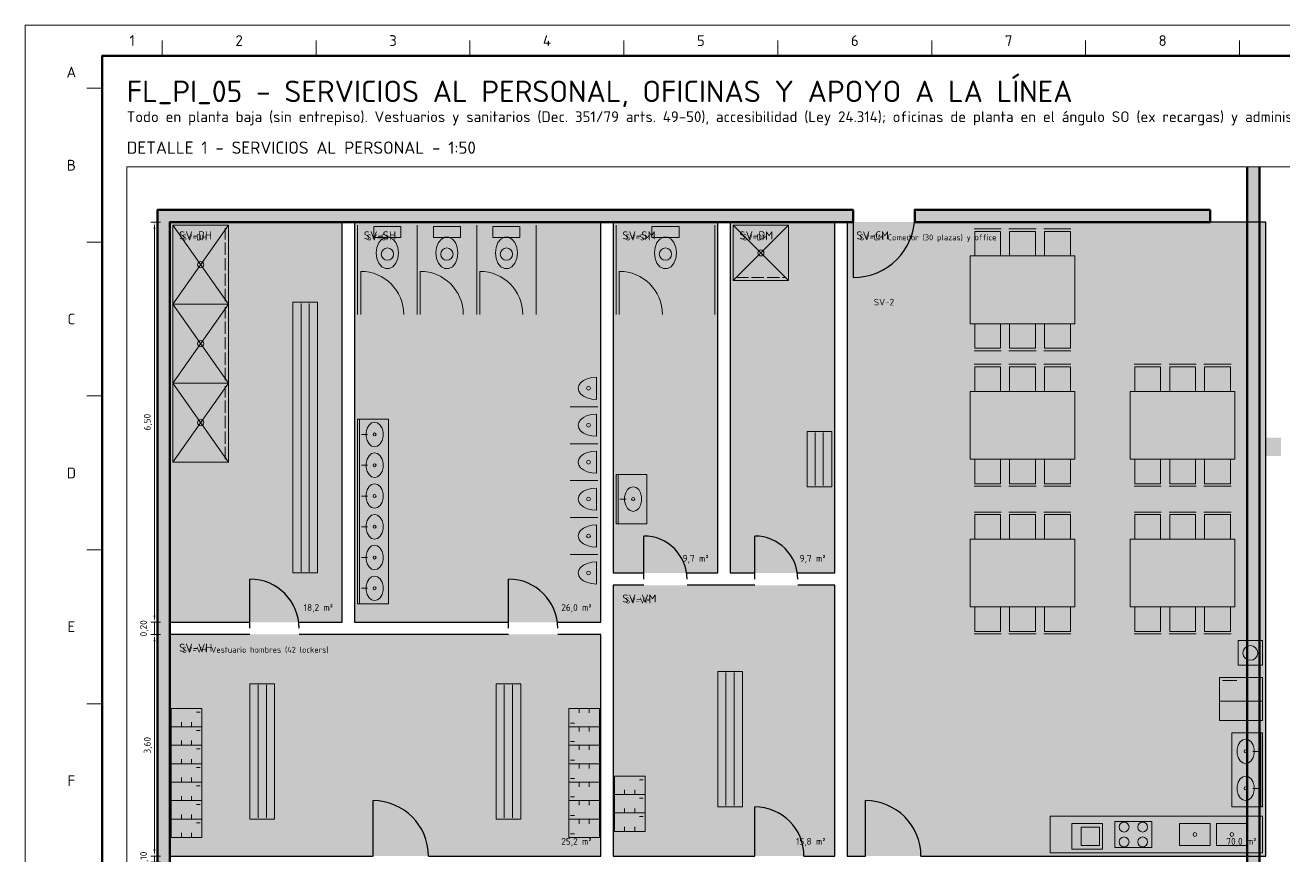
# Model space of a CAD drawing. Header units: millimetres. Extents: x 0 to 1189, y 0 to 841.
# Drawn here: x 0 to 409.2, y 570.8 to 841 of the extents above; entities that cross this region are included whole.
import ezdxf
from ezdxf.enums import TextEntityAlignment as Align

# ---------------------------------------------------------------- set-up
doc = ezdxf.new("R2010")
doc.units = ezdxf.units.MM
doc.linetypes.add('IRAM-E-TRAZOS', pattern=[5, 4, -1])
for name, color, linetype, lineweight in [('06-TEXTO', 7, 'CONTINUOUS', 25), ('07-RECUADRO', 7, 'CONTINUOUS', 70), ('08-FINA', 5, 'CONTINUOUS', 18), ('A-ABERTURA', 7, 'CONTINUOUS', 25), ('A-COLUMNA', 7, 'CONTINUOUS', 50), ('A-COTA', 7, 'CONTINUOUS', 18), ('A-EQUIPO-FINO', 8, 'CONTINUOUS', 13), ('A-EQUIPO-OCULTO', 8, 'IRAM-E-TRAZOS', 13), ('A-EQUIPO-RELLENO', 9, 'CONTINUOUS', 13), ('A-LOCAL', 7, 'CONTINUOUS', 25), ('A-MURO', 7, 'CONTINUOUS', 50), ('A-RELLENO', 9, 'CONTINUOUS', 13), ('A-SECTOR-TXT', 1, 'CONTINUOUS', 25), ('A-TEXTO', 7, 'CONTINUOUS', 18)]:
    doc.layers.add(name, color=color, linetype=linetype, lineweight=lineweight)
doc.layers.add('A-MOBILIARIO', color=8, linetype='CONTINUOUS', lineweight=18, true_color=0x50505a)
doc.styles.add('ISO3098', font='isocpeur.ttf')
doc.dimstyles.new('FLAMA-IRAM', dxfattribs={"dimtxt": 3.5, "dimasz": 3.5, "dimexe": 2, "dimexo": 1.5, "dimgap": 1, "dimtad": 1, "dimdec": 1, "dimtxsty": 'ISO3098', "dimblk": 'IRAM_FLECHA', "dimblk1": 'IRAM_FLECHA', "dimblk2": 'IRAM_FLECHA', "dimcen": 2.5, "dimclrd": 3, "dimclre": 3, "dimclrt": 3, "dimazin": 3, "dimtfac": 1, "dimtmove": 0, "dimatfit": 3, "dimlwd": 18, "dimlwe": 18})

# ---------------------------------------------------------------- blocks, each defined once
blk = doc.blocks.new('IRAM_FLECHA')
blk.add_solid([(0, 0), (-1, 0.125), (-1, -0.125)])

msp = doc.modelspace()

# ---------------------------------------------------------------- hatches: boundary and pattern name
at = {"layer": 'A-COLUMNA', "true_color": 0x000000}
h = msp.add_hatch(color=7, dxfattribs=at)
h.dxf.hatch_style = 1
h.paths.add_polyline_path([(402, 701), (408, 701), (408, 707), (402, 707)])
at = {"layer": 'A-EQUIPO-RELLENO', "true_color": 0xc8e1fa}
h = msp.add_hatch(color=7, dxfattribs=at)
h.dxf.hatch_style = 1
h.paths.add_polyline_path([(66, 750.333), (66, 776), (48, 776), (48, 750.333)])
at = {"layer": 'A-EQUIPO-RELLENO', "true_color": 0xf8f8fc}
h = msp.add_hatch(color=7, dxfattribs=at)
h.dxf.hatch_style = 1
h.paths.add_polyline_path([(113.267, 772), (122.067, 772), (122.067, 775.6), (113.267, 775.6)])
h = msp.add_hatch(color=7, dxfattribs=at)
h.dxf.hatch_style = 1
h.paths.add_polyline_path([(132.6, 772), (141.4, 772), (141.4, 775.6), (132.6, 775.6)])
h = msp.add_hatch(color=7, dxfattribs=at)
h.dxf.hatch_style = 1
h.paths.add_polyline_path([(151.933, 772), (160.733, 772), (160.733, 775.6), (151.933, 775.6)])
h = msp.add_hatch(color=7, dxfattribs=at)
h.dxf.hatch_style = 1
h.paths.add_polyline_path([(203.6, 772), (212.4, 772), (212.4, 775.6), (203.6, 775.6)])
at = {"layer": 'A-EQUIPO-RELLENO', "true_color": 0xc8e1fa}
h = msp.add_hatch(color=7, dxfattribs=at)
h.dxf.hatch_style = 1
h.paths.add_polyline_path([(230, 758), (248, 758), (248, 776), (230, 776)])
at = {"layer": 'A-EQUIPO-RELLENO', "true_color": 0xd6e2f0}
h = msp.add_hatch(color=7, dxfattribs=at)
h.dxf.hatch_style = 1
h.paths.add_polyline_path([(308.467, 774), (316.867, 774), (316.867, 766), (308.467, 766)])
h = msp.add_hatch(color=7, dxfattribs=at)
h.dxf.hatch_style = 1
h.paths.add_polyline_path([(319.8, 774), (328.2, 774), (328.2, 766), (319.8, 766)])
h = msp.add_hatch(color=7, dxfattribs=at)
h.dxf.hatch_style = 1
h.paths.add_polyline_path([(331.133, 774), (339.533, 774), (339.533, 766), (331.133, 766)])
at = {"layer": 'A-EQUIPO-RELLENO', "true_color": 0xf8f8fc}
h = msp.add_hatch(color=7, dxfattribs=at)
h.dxf.hatch_style = 1
h.paths.add_polyline_path([(121.267, 767), (121.05, 768.779), (120.424, 770.342), (119.467, 771.503), (118.292, 772.121), (117.042, 772.121), (115.867, 771.503), (114.909, 770.342), (114.284, 768.779), (114.067, 767), (114.284, 765.221), (114.909, 763.658), (115.867, 762.497), (117.042, 761.879), (118.292, 761.879), (119.467, 762.497), (120.424, 763.658), (121.05, 765.221), (121.267, 767)])
h = msp.add_hatch(color=7, dxfattribs=at)
h.dxf.hatch_style = 1
h.paths.add_polyline_path([(140.6, 767), (140.383, 768.779), (139.758, 770.342), (138.8, 771.503), (137.625, 772.121), (136.375, 772.121), (135.2, 771.503), (134.242, 770.342), (133.617, 768.779), (133.4, 767), (133.617, 765.221), (134.242, 763.658), (135.2, 762.497), (136.375, 761.879), (137.625, 761.879), (138.8, 762.497), (139.758, 763.658), (140.383, 765.221), (140.6, 767)])
h = msp.add_hatch(color=7, dxfattribs=at)
h.dxf.hatch_style = 1
h.paths.add_polyline_path([(159.933, 767), (159.716, 768.779), (159.091, 770.342), (158.133, 771.503), (156.958, 772.121), (155.708, 772.121), (154.533, 771.503), (153.576, 770.342), (152.95, 768.779), (152.733, 767), (152.95, 765.221), (153.576, 763.658), (154.533, 762.497), (155.708, 761.879), (156.958, 761.879), (158.133, 762.497), (159.091, 763.658), (159.716, 765.221), (159.933, 767)])
h = msp.add_hatch(color=7, dxfattribs=at)
h.dxf.hatch_style = 1
h.paths.add_polyline_path([(211.6, 767), (211.383, 768.779), (210.758, 770.342), (209.8, 771.503), (208.625, 772.121), (207.375, 772.121), (206.2, 771.503), (205.242, 770.342), (204.617, 768.779), (204.4, 767), (204.617, 765.221), (205.242, 763.658), (206.2, 762.497), (207.375, 761.879), (208.625, 761.879), (209.8, 762.497), (210.758, 763.658), (211.383, 765.221), (211.6, 767)])
at = {"layer": 'A-EQUIPO-RELLENO', "true_color": 0xeedec0}
h = msp.add_hatch(color=7, dxfattribs=at)
h.dxf.hatch_style = 1
h.paths.add_polyline_path([(307, 744), (341, 744), (341, 766), (307, 766)])
at = {"layer": 'A-EQUIPO-RELLENO', "true_color": 0xc8e1fa}
h = msp.add_hatch(color=7, dxfattribs=at)
h.dxf.hatch_style = 1
h.paths.add_polyline_path([(66, 724.667), (66, 750.333), (48, 750.333), (48, 724.667)])
at = {"layer": 'A-EQUIPO-RELLENO', "true_color": 0xeedec0}
h = msp.add_hatch(color=7, dxfattribs=at)
h.dxf.hatch_style = 1
h.paths.add_polyline_path([(87, 751), (87, 663), (95, 663), (95, 751)])
at = {"layer": 'A-EQUIPO-RELLENO', "true_color": 0xd6e2f0}
h = msp.add_hatch(color=7, dxfattribs=at)
h.dxf.hatch_style = 1
h.paths.add_polyline_path([(316.867, 736), (308.467, 736), (308.467, 744), (316.867, 744)])
h = msp.add_hatch(color=7, dxfattribs=at)
h.dxf.hatch_style = 1
h.paths.add_polyline_path([(328.2, 736), (319.8, 736), (319.8, 744), (328.2, 744)])
h = msp.add_hatch(color=7, dxfattribs=at)
h.dxf.hatch_style = 1
h.paths.add_polyline_path([(339.533, 736), (331.133, 736), (331.133, 744), (339.533, 744)])
h = msp.add_hatch(color=7, dxfattribs=at)
h.dxf.hatch_style = 1
h.paths.add_polyline_path([(308.467, 730), (316.867, 730), (316.867, 722), (308.467, 722)])
h = msp.add_hatch(color=7, dxfattribs=at)
h.dxf.hatch_style = 1
h.paths.add_polyline_path([(319.8, 730), (328.2, 730), (328.2, 722), (319.8, 722)])
h = msp.add_hatch(color=7, dxfattribs=at)
h.dxf.hatch_style = 1
h.paths.add_polyline_path([(331.133, 730), (339.533, 730), (339.533, 722), (331.133, 722)])
h = msp.add_hatch(color=7, dxfattribs=at)
h.dxf.hatch_style = 1
h.paths.add_polyline_path([(360.467, 730), (368.867, 730), (368.867, 722), (360.467, 722)])
h = msp.add_hatch(color=7, dxfattribs=at)
h.dxf.hatch_style = 1
h.paths.add_polyline_path([(371.8, 730), (380.2, 730), (380.2, 722), (371.8, 722)])
h = msp.add_hatch(color=7, dxfattribs=at)
h.dxf.hatch_style = 1
h.paths.add_polyline_path([(383.133, 730), (391.533, 730), (391.533, 722), (383.133, 722)])
at = {"layer": 'A-EQUIPO-RELLENO', "true_color": 0xc8e1fa}
h = msp.add_hatch(color=7, dxfattribs=at)
h.dxf.hatch_style = 1
h.paths.add_polyline_path([(66, 699), (66, 724.667), (48, 724.667), (48, 699)])
at = {"layer": 'A-EQUIPO-RELLENO', "true_color": 0xf8f8fc}
h = msp.add_hatch(color=7, dxfattribs=at)
h.dxf.hatch_style = 1
h.paths.add_polyline_path([(185.6, 719.4), (184.047, 719.523), (182.6, 719.882), (181.357, 720.454), (180.404, 721.2), (179.804, 722.068), (179.6, 723), (179.804, 723.932), (180.404, 724.8), (181.357, 725.546), (182.6, 726.118), (184.047, 726.477), (185.6, 726.6)])
at = {"layer": 'A-EQUIPO-RELLENO', "true_color": 0xeedec0}
h = msp.add_hatch(color=7, dxfattribs=at)
h.dxf.hatch_style = 1
h.paths.add_polyline_path([(307, 700), (341, 700), (341, 722), (307, 722)])
h = msp.add_hatch(color=7, dxfattribs=at)
h.dxf.hatch_style = 1
h.paths.add_polyline_path([(359, 700), (393, 700), (393, 722), (359, 722)])
at = {"layer": 'A-EQUIPO-RELLENO', "true_color": 0xf8f8fc}
h = msp.add_hatch(color=7, dxfattribs=at)
h.dxf.hatch_style = 1
h.paths.add_polyline_path([(118, 653), (118, 713), (108, 713), (108, 653)])
h = msp.add_hatch(color=7, dxfattribs=at)
h.dxf.hatch_style = 1
h.paths.add_polyline_path([(185.6, 707.4), (184.047, 707.523), (182.6, 707.882), (181.357, 708.454), (180.404, 709.2), (179.804, 710.068), (179.6, 711), (179.804, 711.932), (180.404, 712.8), (181.357, 713.546), (182.6, 714.118), (184.047, 714.477), (185.6, 714.6)])
at = {"layer": 'A-EQUIPO-RELLENO', "true_color": 0xeedec0}
h = msp.add_hatch(color=7, dxfattribs=at)
h.dxf.hatch_style = 1
h.paths.add_polyline_path([(254, 709), (254, 691), (262, 691), (262, 709)])
at = {"layer": 'A-EQUIPO-RELLENO', "true_color": 0xf8f8fc}
h = msp.add_hatch(color=7, dxfattribs=at)
h.dxf.hatch_style = 1
h.paths.add_polyline_path([(185.6, 695.4), (184.047, 695.523), (182.6, 695.882), (181.357, 696.454), (180.404, 697.2), (179.804, 698.068), (179.6, 699), (179.804, 699.932), (180.404, 700.8), (181.357, 701.546), (182.6, 702.118), (184.047, 702.477), (185.6, 702.6)])
at = {"layer": 'A-EQUIPO-RELLENO', "true_color": 0xd6e2f0}
h = msp.add_hatch(color=7, dxfattribs=at)
h.dxf.hatch_style = 1
h.paths.add_polyline_path([(316.867, 692), (308.467, 692), (308.467, 700), (316.867, 700)])
h = msp.add_hatch(color=7, dxfattribs=at)
h.dxf.hatch_style = 1
h.paths.add_polyline_path([(328.2, 692), (319.8, 692), (319.8, 700), (328.2, 700)])
h = msp.add_hatch(color=7, dxfattribs=at)
h.dxf.hatch_style = 1
h.paths.add_polyline_path([(339.533, 692), (331.133, 692), (331.133, 700), (339.533, 700)])
h = msp.add_hatch(color=7, dxfattribs=at)
h.dxf.hatch_style = 1
h.paths.add_polyline_path([(368.867, 692), (360.467, 692), (360.467, 700), (368.867, 700)])
h = msp.add_hatch(color=7, dxfattribs=at)
h.dxf.hatch_style = 1
h.paths.add_polyline_path([(380.2, 692), (371.8, 692), (371.8, 700), (380.2, 700)])
h = msp.add_hatch(color=7, dxfattribs=at)
h.dxf.hatch_style = 1
h.paths.add_polyline_path([(391.533, 692), (383.133, 692), (383.133, 700), (391.533, 700)])
at = {"layer": 'A-EQUIPO-RELLENO', "true_color": 0xf8f8fc}
h = msp.add_hatch(color=7, dxfattribs=at)
h.dxf.hatch_style = 1
h.paths.add_polyline_path([(202, 679), (202, 695), (192, 695), (192, 679)])
h = msp.add_hatch(color=7, dxfattribs=at)
h.dxf.hatch_style = 1
h.paths.add_polyline_path([(185.6, 683.4), (184.047, 683.523), (182.6, 683.882), (181.357, 684.454), (180.404, 685.2), (179.804, 686.068), (179.6, 687), (179.804, 687.932), (180.404, 688.8), (181.357, 689.546), (182.6, 690.118), (184.047, 690.477), (185.6, 690.6)])
at = {"layer": 'A-EQUIPO-RELLENO', "true_color": 0xd6e2f0}
h = msp.add_hatch(color=7, dxfattribs=at)
h.dxf.hatch_style = 1
h.paths.add_polyline_path([(308.467, 682), (316.867, 682), (316.867, 674), (308.467, 674)])
h = msp.add_hatch(color=7, dxfattribs=at)
h.dxf.hatch_style = 1
h.paths.add_polyline_path([(319.8, 682), (328.2, 682), (328.2, 674), (319.8, 674)])
h = msp.add_hatch(color=7, dxfattribs=at)
h.dxf.hatch_style = 1
h.paths.add_polyline_path([(331.133, 682), (339.533, 682), (339.533, 674), (331.133, 674)])
h = msp.add_hatch(color=7, dxfattribs=at)
h.dxf.hatch_style = 1
h.paths.add_polyline_path([(360.467, 682), (368.867, 682), (368.867, 674), (360.467, 674)])
h = msp.add_hatch(color=7, dxfattribs=at)
h.dxf.hatch_style = 1
h.paths.add_polyline_path([(371.8, 682), (380.2, 682), (380.2, 674), (371.8, 674)])
h = msp.add_hatch(color=7, dxfattribs=at)
h.dxf.hatch_style = 1
h.paths.add_polyline_path([(383.133, 682), (391.533, 682), (391.533, 674), (383.133, 674)])
at = {"layer": 'A-EQUIPO-RELLENO', "true_color": 0xf8f8fc}
h = msp.add_hatch(color=7, dxfattribs=at)
h.dxf.hatch_style = 1
h.paths.add_polyline_path([(185.6, 671.4), (184.047, 671.523), (182.6, 671.882), (181.357, 672.454), (180.404, 673.2), (179.804, 674.068), (179.6, 675), (179.804, 675.932), (180.404, 676.8), (181.357, 677.546), (182.6, 678.118), (184.047, 678.477), (185.6, 678.6)])
at = {"layer": 'A-EQUIPO-RELLENO', "true_color": 0xeedec0}
h = msp.add_hatch(color=7, dxfattribs=at)
h.dxf.hatch_style = 1
h.paths.add_polyline_path([(307, 652), (341, 652), (341, 674), (307, 674)])
h = msp.add_hatch(color=7, dxfattribs=at)
h.dxf.hatch_style = 1
h.paths.add_polyline_path([(359, 652), (393, 652), (393, 674), (359, 674)])
at = {"layer": 'A-EQUIPO-RELLENO', "true_color": 0xf8f8fc}
h = msp.add_hatch(color=7, dxfattribs=at)
h.dxf.hatch_style = 1
h.paths.add_polyline_path([(185.6, 659.4), (184.047, 659.523), (182.6, 659.882), (181.357, 660.454), (180.404, 661.2), (179.804, 662.068), (179.6, 663), (179.804, 663.932), (180.404, 664.8), (181.357, 665.546), (182.6, 666.118), (184.047, 666.477), (185.6, 666.6)])
at = {"layer": 'A-EQUIPO-RELLENO', "true_color": 0xd6e2f0}
h = msp.add_hatch(color=7, dxfattribs=at)
h.dxf.hatch_style = 1
h.paths.add_polyline_path([(316.867, 644), (308.467, 644), (308.467, 652), (316.867, 652)])
h = msp.add_hatch(color=7, dxfattribs=at)
h.dxf.hatch_style = 1
h.paths.add_polyline_path([(328.2, 644), (319.8, 644), (319.8, 652), (328.2, 652)])
h = msp.add_hatch(color=7, dxfattribs=at)
h.dxf.hatch_style = 1
h.paths.add_polyline_path([(339.533, 644), (331.133, 644), (331.133, 652), (339.533, 652)])
h = msp.add_hatch(color=7, dxfattribs=at)
h.dxf.hatch_style = 1
h.paths.add_polyline_path([(368.867, 644), (360.467, 644), (360.467, 652), (368.867, 652)])
h = msp.add_hatch(color=7, dxfattribs=at)
h.dxf.hatch_style = 1
h.paths.add_polyline_path([(380.2, 644), (371.8, 644), (371.8, 652), (380.2, 652)])
h = msp.add_hatch(color=7, dxfattribs=at)
h.dxf.hatch_style = 1
h.paths.add_polyline_path([(391.533, 644), (383.133, 644), (383.133, 652), (391.533, 652)])
at = {"layer": 'A-EQUIPO-RELLENO', "true_color": 0xc8e1fa}
h = msp.add_hatch(color=7, dxfattribs=at)
h.dxf.hatch_style = 1
h.paths.add_polyline_path([(394, 641), (394, 633), (402, 633), (402, 641)])
at = {"layer": 'A-EQUIPO-RELLENO', "true_color": 0xeedec0}
h = msp.add_hatch(color=7, dxfattribs=at)
h.dxf.hatch_style = 1
h.paths.add_polyline_path([(225, 631), (225, 587), (233, 587), (233, 631)])
h = msp.add_hatch(color=7, dxfattribs=at)
h.dxf.hatch_style = 1
h.paths.add_polyline_path([(81, 583), (81, 627), (73, 627), (73, 583)])
h = msp.add_hatch(color=7, dxfattribs=at)
h.dxf.hatch_style = 1
h.paths.add_polyline_path([(153, 627), (153, 583), (161, 583), (161, 627)])
at = {"layer": 'A-EQUIPO-RELLENO', "true_color": 0xffffff}
h = msp.add_hatch(color=7, dxfattribs=at)
h.dxf.hatch_style = 1
h.paths.add_polyline_path([(388, 629), (388, 615), (402, 615), (402, 629)])
at = {"layer": 'A-EQUIPO-RELLENO', "true_color": 0xeeeeee}
h = msp.add_hatch(color=7, dxfattribs=at)
h.dxf.hatch_style = 1
h.paths.add_polyline_path([(57.4, 613), (57.4, 619), (47.4, 619), (47.4, 613)])
h = msp.add_hatch(color=7, dxfattribs=at)
h.dxf.hatch_style = 1
h.paths.add_polyline_path([(176.6, 619), (176.6, 613), (186.6, 613), (186.6, 619)])
h = msp.add_hatch(color=7, dxfattribs=at)
h.dxf.hatch_style = 1
h.paths.add_polyline_path([(57.4, 607), (57.4, 613), (47.4, 613), (47.4, 607)])
h = msp.add_hatch(color=7, dxfattribs=at)
h.dxf.hatch_style = 1
h.paths.add_polyline_path([(176.6, 613), (176.6, 607), (186.6, 607), (186.6, 613)])
at = {"layer": 'A-EQUIPO-RELLENO', "true_color": 0xf8f8fc}
h = msp.add_hatch(color=7, dxfattribs=at)
h.dxf.hatch_style = 1
h.paths.add_polyline_path([(392, 611), (392, 587), (402, 587), (402, 611)])
at = {"layer": 'A-EQUIPO-RELLENO', "true_color": 0xeeeeee}
h = msp.add_hatch(color=7, dxfattribs=at)
h.dxf.hatch_style = 1
h.paths.add_polyline_path([(57.4, 601), (57.4, 607), (47.4, 607), (47.4, 601)])
h = msp.add_hatch(color=7, dxfattribs=at)
h.dxf.hatch_style = 1
h.paths.add_polyline_path([(176.6, 607), (176.6, 601), (186.6, 601), (186.6, 607)])
h = msp.add_hatch(color=7, dxfattribs=at)
h.dxf.hatch_style = 1
h.paths.add_polyline_path([(57.4, 595), (57.4, 601), (47.4, 601), (47.4, 595)])
h = msp.add_hatch(color=7, dxfattribs=at)
h.dxf.hatch_style = 1
h.paths.add_polyline_path([(176.6, 601), (176.6, 595), (186.6, 595), (186.6, 601)])
h = msp.add_hatch(color=7, dxfattribs=at)
h.dxf.hatch_style = 1
h.paths.add_polyline_path([(57.4, 589), (57.4, 595), (47.4, 595), (47.4, 589)])
h = msp.add_hatch(color=7, dxfattribs=at)
h.dxf.hatch_style = 1
h.paths.add_polyline_path([(176.6, 595), (176.6, 589), (186.6, 589), (186.6, 595)])
h = msp.add_hatch(color=7, dxfattribs=at)
h.dxf.hatch_style = 1
h.paths.add_polyline_path([(201.4, 591), (201.4, 597), (191.4, 597), (191.4, 591)])
h = msp.add_hatch(color=7, dxfattribs=at)
h.dxf.hatch_style = 1
h.paths.add_polyline_path([(201.4, 585), (201.4, 591), (191.4, 591), (191.4, 585)])
h = msp.add_hatch(color=7, dxfattribs=at)
h.dxf.hatch_style = 1
h.paths.add_polyline_path([(57.4, 583), (57.4, 589), (47.4, 589), (47.4, 583)])
h = msp.add_hatch(color=7, dxfattribs=at)
h.dxf.hatch_style = 1
h.paths.add_polyline_path([(176.6, 589), (176.6, 583), (186.6, 583), (186.6, 589)])
h = msp.add_hatch(color=7, dxfattribs=at)
h.dxf.hatch_style = 1
h.paths.add_polyline_path([(57.4, 577), (57.4, 583), (47.4, 583), (47.4, 577)])
h = msp.add_hatch(color=7, dxfattribs=at)
h.dxf.hatch_style = 1
h.paths.add_polyline_path([(176.6, 583), (176.6, 577), (186.6, 577), (186.6, 583)])
h = msp.add_hatch(color=7, dxfattribs=at)
h.dxf.hatch_style = 1
h.paths.add_polyline_path([(201.4, 579), (201.4, 585), (191.4, 585), (191.4, 579)])
h = msp.add_hatch(color=7, dxfattribs=at)
h.dxf.hatch_style = 1
h.paths.add_polyline_path([(402, 584), (333, 584), (333, 572), (402, 572)])
at = {"layer": 'A-MURO', "true_color": 0x464646}
h = msp.add_hatch(color=7, dxfattribs=at)
h.dxf.hatch_style = 1
h.paths.add_polyline_path([(401, 567), (397, 567), (397, 795), (401, 795)])
h = msp.add_hatch(color=7, dxfattribs=at)
h.dxf.hatch_style = 1
h.paths.add_polyline_path([(269, 781), (269, 777), (47, 777), (47, 461), (113, 461), (113, 457), (43, 457), (43, 781)])
h = msp.add_hatch(color=7, dxfattribs=at)
h.dxf.hatch_style = 1
h.paths.add_polyline_path([(385, 781), (385, 777), (289, 777), (289, 781)])
at = {"layer": 'A-RELLENO', "true_color": 0xfff8cd}
h = msp.add_hatch(color=7, dxfattribs=at)
h.dxf.hatch_style = 1
h.paths.add_polyline_path([(47, 647), (103, 647), (103, 777), (47, 777)])
h = msp.add_hatch(color=7, dxfattribs=at)
h.dxf.hatch_style = 1
h.paths.add_polyline_path([(107, 647), (187, 647), (187, 777), (107, 777)])
h = msp.add_hatch(color=7, dxfattribs=at)
h.dxf.hatch_style = 1
h.paths.add_polyline_path([(191, 663), (225, 663), (225, 777), (191, 777)])
h = msp.add_hatch(color=7, dxfattribs=at)
h.dxf.hatch_style = 1
h.paths.add_polyline_path([(229, 663), (263, 663), (263, 777), (229, 777)])
h = msp.add_hatch(color=7, dxfattribs=at)
h.dxf.hatch_style = 1
h.paths.add_polyline_path([(267, 571), (403, 571), (403, 777), (267, 777)])
h = msp.add_hatch(color=7, dxfattribs=at)
h.dxf.hatch_style = 1
h.paths.add_polyline_path([(191, 571), (263, 571), (263, 659), (191, 659)])
h = msp.add_hatch(color=7, dxfattribs=at)
h.dxf.hatch_style = 1
h.paths.add_polyline_path([(47, 571), (187, 571), (187, 643), (47, 643)])

# ---------------------------------------------------------------- linework, layer by layer
at = {"layer": '07-RECUADRO'}
msp.add_lwpolyline([(25, 10), (1179, 10), (1179, 831), (25, 831)], close=True, dxfattribs=at)
at = {"layer": '08-FINA'}
for p, q in [((44.5, 831), (44.5, 836)), ((94.5, 831), (94.5, 836)), ((144.5, 831), (144.5, 836)), ((194.5, 831), (194.5, 836)), ((244.5, 831), (244.5, 836)), ((294.5, 831), (294.5, 836)), ((344.5, 831), (344.5, 836)), ((394.5, 831), (394.5, 836)), ((25, 820.5), (20, 820.5)), ((25, 770.5), (20, 770.5)), ((25, 720.5), (20, 720.5)), ((25, 670.5), (20, 670.5)), ((25, 620.5), (20, 620.5))]:
    msp.add_line(p, q, dxfattribs=at)
msp.add_lwpolyline([(0, 0), (1189, 0), (1189, 841), (0, 841)], close=True, dxfattribs=at)
at = {"layer": 'A-ABERTURA'}
for p, q in [((269, 779), (269, 759)), ((201, 661), (201, 675)), ((237, 661), (237, 675)), ((73, 645), (73, 661)), ((157, 645), (157, 661)), ((113, 571), (113, 589)), ((237, 571), (237, 587)), ((273, 571), (273, 589))]:
    msp.add_line(p, q, dxfattribs=at)
for centre, radius, start, end in [((269, 779), 20, 270, 360), ((201, 661), 14, 0, 90), ((237, 661), 14, 0, 90), ((73, 645), 16, 0, 90), ((157, 645), 16, 0, 90), ((113, 571), 18, 0, 90), ((237, 571), 16, 0, 90), ((273, 571), 18, 0, 90)]:
    msp.add_arc(centre, radius, start, end, dxfattribs=at)
at = {"layer": 'A-EQUIPO-FINO'}
for p, q in [((66, 750.333), (48, 776)), ((48, 750.333), (66, 776)), ((230, 758), (248, 776)), ((230, 776), (248, 758)), ((109, 747), (109, 761)), ((128.333, 747), (128.333, 761)), ((147.667, 747), (147.667, 761)), ((193, 747), (193, 761)), ((66, 724.667), (48, 750.333)), ((48, 724.667), (66, 750.333)), ((89.64, 750.6), (89.64, 663.4)), ((92.28, 750.6), (92.28, 663.4)), ((66, 699), (48, 724.667)), ((48, 699), (66, 724.667)), ((108.6, 653), (108.6, 713)), ((111.2, 708), (109.2, 708)), ((256.64, 708.6), (256.64, 691.4)), ((259.28, 708.6), (259.28, 691.4)), ((111.2, 698), (109.2, 698)), ((192.6, 679), (192.6, 695)), ((111.2, 688), (109.2, 688)), ((195.2, 687), (193.2, 687)), ((111.2, 678), (109.2, 678)), ((111.2, 668), (109.2, 668)), ((111.2, 658), (109.2, 658)), ((227.64, 630.6), (227.64, 587.4)), ((230.28, 630.6), (230.28, 587.4)), ((75.72, 583.4), (75.72, 626.6)), ((78.36, 583.4), (78.36, 626.6)), ((155.64, 626.6), (155.64, 583.4)), ((158.28, 626.6), (158.28, 583.4)), ((389, 628), (393.6, 628)), ((179.933, 619), (179.933, 617.5)), ((183.267, 619), (183.267, 617.5)), ((388, 621.3), (402, 621.3)), ((50.733, 613), (50.733, 614.5)), ((54.067, 613), (54.067, 614.5)), ((56.8, 617.8), (55.6, 617.8)), ((177.2, 614.2), (178.4, 614.2)), ((56.8, 611.8), (55.6, 611.8)), ((179.933, 613), (179.933, 611.5)), ((183.267, 613), (183.267, 611.5)), ((401.4, 611), (401.4, 587)), ((50.733, 607), (50.733, 608.5)), ((54.067, 607), (54.067, 608.5)), ((56.8, 605.8), (55.6, 605.8)), ((177.2, 608.2), (178.4, 608.2)), ((179.933, 607), (179.933, 605.5)), ((183.267, 607), (183.267, 605.5)), ((50.733, 601), (50.733, 602.5)), ((54.067, 601), (54.067, 602.5)), ((177.2, 602.2), (178.4, 602.2)), ((398.8, 605), (400.8, 605)), ((56.8, 599.8), (55.6, 599.8)), ((179.933, 601), (179.933, 599.5)), ((183.267, 601), (183.267, 599.5)), ((50.733, 595), (50.733, 596.5)), ((54.067, 595), (54.067, 596.5)), ((56.8, 593.8), (55.6, 593.8)), ((177.2, 596.2), (178.4, 596.2)), ((179.933, 595), (179.933, 593.5)), ((183.267, 595), (183.267, 593.5)), ((200.8, 595.8), (199.6, 595.8)), ((50.733, 589), (50.733, 590.5)), ((54.067, 589), (54.067, 590.5)), ((177.2, 590.2), (178.4, 590.2)), ((194.733, 591), (194.733, 592.5)), ((198.067, 591), (198.067, 592.5)), ((200.8, 589.8), (199.6, 589.8)), ((398.8, 593), (400.8, 593)), ((56.8, 587.8), (55.6, 587.8)), ((179.933, 589), (179.933, 587.5)), ((183.267, 589), (183.267, 587.5)), ((194.733, 585), (194.733, 586.5)), ((198.067, 585), (198.067, 586.5)), ((50.733, 583), (50.733, 584.5)), ((54.067, 583), (54.067, 584.5)), ((56.8, 581.8), (55.6, 581.8)), ((177.2, 584.2), (178.4, 584.2)), ((179.933, 583), (179.933, 581.5)), ((183.267, 583), (183.267, 581.5)), ((200.8, 583.8), (199.6, 583.8)), ((50.733, 577), (50.733, 578.5)), ((54.067, 577), (54.067, 578.5)), ((177.2, 578.2), (178.4, 578.2)), ((194.733, 579), (194.733, 580.5)), ((198.067, 579), (198.067, 580.5))]:
    msp.add_line(p, q, dxfattribs=at)
msp.add_lwpolyline([(349, 580.4), (343, 580.4), (343, 574.4), (349, 574.4)], close=True, dxfattribs=at)
for centre, radius in [((117.667, 766.6), 2), ((137, 766.6), 2), ((156.333, 766.6), 2), ((208, 766.6), 2), ((239, 767), 1), ((57, 763.167), 1), ((57, 737.5), 1), ((183, 723), 0.6), ((57, 711.833), 1), ((113.5, 708), 0.5), ((183, 711), 0.6), ((113.5, 698), 0.5), ((183, 699), 0.6), ((113.5, 688), 0.5), ((183, 687), 0.6), ((197.5, 687), 0.5), ((113.5, 678), 0.5), ((183, 675), 0.6), ((113.5, 668), 0.5), ((183, 663), 0.6), ((113.5, 658), 0.5), ((398, 637), 2.4), ((396.5, 605), 0.5), ((396.5, 593), 0.5), ((357, 580.4), 1.6), ((363, 580.4), 1.6), ((357, 575.6), 1.6), ((363, 575.6), 1.6), ((380, 578), 0.6), ((392, 578), 0.6)]:
    msp.add_circle(centre, radius, dxfattribs=at)
for centre in [(109, 747), (128.333, 747), (147.667, 747), (193, 747)]:
    msp.add_arc(centre, 14, 0, 90, dxfattribs=at)
at = {"layer": 'A-EQUIPO-OCULTO'}
for p, q in [((65, 751.333), (65, 775)), ((231, 759), (247, 759)), ((65, 725.667), (65, 749.333)), ((65, 700), (65, 723.667))]:
    msp.add_line(p, q, dxfattribs=at)
at = {"layer": 'A-LOCAL'}
for p, q in [((103, 777), (47, 777)), ((47, 777), (47, 647)), ((103, 647), (103, 777)), ((187, 777), (107, 777)), ((107, 777), (107, 647)), ((187, 647), (187, 777)), ((225, 777), (191, 777)), ((191, 777), (191, 663)), ((225, 663), (225, 777)), ((263, 777), (229, 777)), ((229, 777), (229, 663)), ((263, 663), (263, 777)), ((269, 777), (267, 777)), ((267, 777), (267, 571)), ((403, 777), (289, 777)), ((403, 571), (403, 777)), ((191, 663), (201, 663)), ((215, 663), (225, 663)), ((229, 663), (237, 663)), ((251, 663), (263, 663)), ((201, 659), (191, 659)), ((191, 659), (191, 571)), ((237, 659), (215, 659)), ((263, 659), (251, 659)), ((263, 571), (263, 659)), ((47, 647), (73, 647)), ((89, 647), (103, 647)), ((107, 647), (157, 647)), ((173, 647), (187, 647)), ((73, 643), (47, 643)), ((47, 643), (47, 571)), ((157, 643), (89, 643)), ((187, 643), (173, 643)), ((187, 571), (187, 643)), ((47, 571), (113, 571)), ((131, 571), (187, 571)), ((191, 571), (237, 571)), ((253, 571), (263, 571)), ((267, 571), (273, 571)), ((291, 571), (403, 571))]:
    msp.add_line(p, q, dxfattribs=at)
at = {"layer": 'A-MOBILIARIO'}
for p, q in [((108, 747), (108, 776)), ((127.333, 747), (127.333, 776)), ((127.333, 747), (127.333, 776)), ((146.667, 747), (146.667, 776)), ((146.667, 747), (146.667, 776)), ((166, 747), (166, 776)), ((192, 747), (192, 776)), ((224, 747), (224, 776)), ((317.067, 774.8), (308.267, 774.8)), ((328.4, 774.8), (319.6, 774.8)), ((339.733, 774.8), (330.933, 774.8)), ((308.267, 735.2), (317.067, 735.2)), ((319.6, 735.2), (328.4, 735.2)), ((330.933, 735.2), (339.733, 735.2)), ((317.067, 730.8), (308.267, 730.8)), ((328.4, 730.8), (319.6, 730.8)), ((339.733, 730.8), (330.933, 730.8)), ((369.067, 730.8), (360.267, 730.8)), ((380.4, 730.8), (371.6, 730.8)), ((391.733, 730.8), (382.933, 730.8)), ((186, 717), (177, 717)), ((186, 705), (177, 705)), ((186, 693), (177, 693)), ((308.267, 691.2), (317.067, 691.2)), ((319.6, 691.2), (328.4, 691.2)), ((330.933, 691.2), (339.733, 691.2)), ((360.267, 691.2), (369.067, 691.2)), ((371.6, 691.2), (380.4, 691.2)), ((382.933, 691.2), (391.733, 691.2)), ((186, 681), (177, 681)), ((317.067, 682.8), (308.267, 682.8)), ((328.4, 682.8), (319.6, 682.8)), ((339.733, 682.8), (330.933, 682.8)), ((369.067, 682.8), (360.267, 682.8)), ((380.4, 682.8), (371.6, 682.8)), ((391.733, 682.8), (382.933, 682.8)), ((186, 669), (177, 669)), ((308.267, 643.2), (317.067, 643.2)), ((319.6, 643.2), (328.4, 643.2)), ((330.933, 643.2), (339.733, 643.2)), ((360.267, 643.2), (369.067, 643.2)), ((371.6, 643.2), (380.4, 643.2)), ((382.933, 643.2), (391.733, 643.2))]:
    msp.add_line(p, q, dxfattribs=at)
for points in [[(66, 750.333), (66, 776), (48, 776), (48, 750.333)], [(113.267, 772), (122.067, 772), (122.067, 775.6), (113.267, 775.6)], [(132.6, 772), (141.4, 772), (141.4, 775.6), (132.6, 775.6)], [(151.933, 772), (160.733, 772), (160.733, 775.6), (151.933, 775.6)], [(203.6, 772), (212.4, 772), (212.4, 775.6), (203.6, 775.6)], [(230, 758), (248, 758), (248, 776), (230, 776)], [(308.467, 774), (316.867, 774), (316.867, 766), (308.467, 766)], [(319.8, 774), (328.2, 774), (328.2, 766), (319.8, 766)], [(331.133, 774), (339.533, 774), (339.533, 766), (331.133, 766)], [(121.267, 767), (121.05, 768.779), (120.424, 770.342), (119.467, 771.503), (118.292, 772.121), (117.042, 772.121), (115.867, 771.503), (114.909, 770.342), (114.284, 768.779), (114.067, 767), (114.284, 765.221), (114.909, 763.658), (115.867, 762.497), (117.042, 761.879), (118.292, 761.879), (119.467, 762.497), (120.424, 763.658), (121.05, 765.221), (121.267, 767)], [(140.6, 767), (140.383, 768.779), (139.758, 770.342), (138.8, 771.503), (137.625, 772.121), (136.375, 772.121), (135.2, 771.503), (134.242, 770.342), (133.617, 768.779), (133.4, 767), (133.617, 765.221), (134.242, 763.658), (135.2, 762.497), (136.375, 761.879), (137.625, 761.879), (138.8, 762.497), (139.758, 763.658), (140.383, 765.221), (140.6, 767)], [(159.933, 767), (159.716, 768.779), (159.091, 770.342), (158.133, 771.503), (156.958, 772.121), (155.708, 772.121), (154.533, 771.503), (153.576, 770.342), (152.95, 768.779), (152.733, 767), (152.95, 765.221), (153.576, 763.658), (154.533, 762.497), (155.708, 761.879), (156.958, 761.879), (158.133, 762.497), (159.091, 763.658), (159.716, 765.221), (159.933, 767)], [(211.6, 767), (211.383, 768.779), (210.758, 770.342), (209.8, 771.503), (208.625, 772.121), (207.375, 772.121), (206.2, 771.503), (205.242, 770.342), (204.617, 768.779), (204.4, 767), (204.617, 765.221), (205.242, 763.658), (206.2, 762.497), (207.375, 761.879), (208.625, 761.879), (209.8, 762.497), (210.758, 763.658), (211.383, 765.221), (211.6, 767)], [(307, 744), (341, 744), (341, 766), (307, 766)], [(66, 724.667), (66, 750.333), (48, 750.333), (48, 724.667)], [(87, 751), (87, 663), (95, 663), (95, 751)], [(316.867, 736), (308.467, 736), (308.467, 744), (316.867, 744)], [(328.2, 736), (319.8, 736), (319.8, 744), (328.2, 744)], [(339.533, 736), (331.133, 736), (331.133, 744), (339.533, 744)], [(308.467, 730), (316.867, 730), (316.867, 722), (308.467, 722)], [(319.8, 730), (328.2, 730), (328.2, 722), (319.8, 722)], [(331.133, 730), (339.533, 730), (339.533, 722), (331.133, 722)], [(360.467, 730), (368.867, 730), (368.867, 722), (360.467, 722)], [(371.8, 730), (380.2, 730), (380.2, 722), (371.8, 722)], [(383.133, 730), (391.533, 730), (391.533, 722), (383.133, 722)], [(66, 699), (66, 724.667), (48, 724.667), (48, 699)], [(185.6, 719.4), (184.047, 719.523), (182.6, 719.882), (181.357, 720.454), (180.404, 721.2), (179.804, 722.068), (179.6, 723), (179.804, 723.932), (180.404, 724.8), (181.357, 725.546), (182.6, 726.118), (184.047, 726.477), (185.6, 726.6)], [(307, 700), (341, 700), (341, 722), (307, 722)], [(359, 700), (393, 700), (393, 722), (359, 722)], [(118, 653), (118, 713), (108, 713), (108, 653)], [(185.6, 707.4), (184.047, 707.523), (182.6, 707.882), (181.357, 708.454), (180.404, 709.2), (179.804, 710.068), (179.6, 711), (179.804, 711.932), (180.404, 712.8), (181.357, 713.546), (182.6, 714.118), (184.047, 714.477), (185.6, 714.6)], [(113.5, 712), (112.542, 711.759), (111.7, 711.064), (111.075, 710), (110.743, 708.695), (110.743, 707.305), (111.075, 706), (111.7, 704.936), (112.542, 704.241), (113.5, 704), (114.458, 704.241), (115.3, 704.936), (115.925, 706), (116.257, 707.305), (116.257, 708.695), (115.925, 710), (115.3, 711.064), (114.458, 711.759), (113.5, 712)], [(254, 709), (254, 691), (262, 691), (262, 709)], [(113.5, 702), (112.542, 701.759), (111.7, 701.064), (111.075, 700), (110.743, 698.695), (110.743, 697.305), (111.075, 696), (111.7, 694.936), (112.542, 694.241), (113.5, 694), (114.458, 694.241), (115.3, 694.936), (115.925, 696), (116.257, 697.305), (116.257, 698.695), (115.925, 700), (115.3, 701.064), (114.458, 701.759), (113.5, 702)], [(185.6, 695.4), (184.047, 695.523), (182.6, 695.882), (181.357, 696.454), (180.404, 697.2), (179.804, 698.068), (179.6, 699), (179.804, 699.932), (180.404, 700.8), (181.357, 701.546), (182.6, 702.118), (184.047, 702.477), (185.6, 702.6)], [(316.867, 692), (308.467, 692), (308.467, 700), (316.867, 700)], [(328.2, 692), (319.8, 692), (319.8, 700), (328.2, 700)], [(339.533, 692), (331.133, 692), (331.133, 700), (339.533, 700)], [(368.867, 692), (360.467, 692), (360.467, 700), (368.867, 700)], [(380.2, 692), (371.8, 692), (371.8, 700), (380.2, 700)], [(391.533, 692), (383.133, 692), (383.133, 700), (391.533, 700)], [(113.5, 692), (112.542, 691.759), (111.7, 691.064), (111.075, 690), (110.743, 688.695), (110.743, 687.305), (111.075, 686), (111.7, 684.936), (112.542, 684.241), (113.5, 684), (114.458, 684.241), (115.3, 684.936), (115.925, 686), (116.257, 687.305), (116.257, 688.695), (115.925, 690), (115.3, 691.064), (114.458, 691.759), (113.5, 692)], [(202, 679), (202, 695), (192, 695), (192, 679)], [(185.6, 683.4), (184.047, 683.523), (182.6, 683.882), (181.357, 684.454), (180.404, 685.2), (179.804, 686.068), (179.6, 687), (179.804, 687.932), (180.404, 688.8), (181.357, 689.546), (182.6, 690.118), (184.047, 690.477), (185.6, 690.6)], [(197.5, 691), (196.542, 690.759), (195.7, 690.064), (195.075, 689), (194.743, 687.695), (194.743, 686.305), (195.075, 685), (195.7, 683.936), (196.542, 683.241), (197.5, 683), (198.458, 683.241), (199.3, 683.936), (199.925, 685), (200.257, 686.305), (200.257, 687.695), (199.925, 689), (199.3, 690.064), (198.458, 690.759), (197.5, 691)], [(113.5, 682), (112.542, 681.759), (111.7, 681.064), (111.075, 680), (110.743, 678.695), (110.743, 677.305), (111.075, 676), (111.7, 674.936), (112.542, 674.241), (113.5, 674), (114.458, 674.241), (115.3, 674.936), (115.925, 676), (116.257, 677.305), (116.257, 678.695), (115.925, 680), (115.3, 681.064), (114.458, 681.759), (113.5, 682)], [(308.467, 682), (316.867, 682), (316.867, 674), (308.467, 674)], [(319.8, 682), (328.2, 682), (328.2, 674), (319.8, 674)], [(331.133, 682), (339.533, 682), (339.533, 674), (331.133, 674)], [(360.467, 682), (368.867, 682), (368.867, 674), (360.467, 674)], [(371.8, 682), (380.2, 682), (380.2, 674), (371.8, 674)], [(383.133, 682), (391.533, 682), (391.533, 674), (383.133, 674)], [(185.6, 671.4), (184.047, 671.523), (182.6, 671.882), (181.357, 672.454), (180.404, 673.2), (179.804, 674.068), (179.6, 675), (179.804, 675.932), (180.404, 676.8), (181.357, 677.546), (182.6, 678.118), (184.047, 678.477), (185.6, 678.6)], [(113.5, 672), (112.542, 671.759), (111.7, 671.064), (111.075, 670), (110.743, 668.695), (110.743, 667.305), (111.075, 666), (111.7, 664.936), (112.542, 664.241), (113.5, 664), (114.458, 664.241), (115.3, 664.936), (115.925, 666), (116.257, 667.305), (116.257, 668.695), (115.925, 670), (115.3, 671.064), (114.458, 671.759), (113.5, 672)], [(307, 652), (341, 652), (341, 674), (307, 674)], [(359, 652), (393, 652), (393, 674), (359, 674)], [(185.6, 659.4), (184.047, 659.523), (182.6, 659.882), (181.357, 660.454), (180.404, 661.2), (179.804, 662.068), (179.6, 663), (179.804, 663.932), (180.404, 664.8), (181.357, 665.546), (182.6, 666.118), (184.047, 666.477), (185.6, 666.6)], [(113.5, 662), (112.542, 661.759), (111.7, 661.064), (111.075, 660), (110.743, 658.695), (110.743, 657.305), (111.075, 656), (111.7, 654.936), (112.542, 654.241), (113.5, 654), (114.458, 654.241), (115.3, 654.936), (115.925, 656), (116.257, 657.305), (116.257, 658.695), (115.925, 660), (115.3, 661.064), (114.458, 661.759), (113.5, 662)], [(316.867, 644), (308.467, 644), (308.467, 652), (316.867, 652)], [(328.2, 644), (319.8, 644), (319.8, 652), (328.2, 652)], [(339.533, 644), (331.133, 644), (331.133, 652), (339.533, 652)], [(368.867, 644), (360.467, 644), (360.467, 652), (368.867, 652)], [(380.2, 644), (371.8, 644), (371.8, 652), (380.2, 652)], [(391.533, 644), (383.133, 644), (383.133, 652), (391.533, 652)], [(394, 641), (394, 633), (402, 633), (402, 641)], [(225, 631), (225, 587), (233, 587), (233, 631)], [(81, 583), (81, 627), (73, 627), (73, 583)], [(153, 627), (153, 583), (161, 583), (161, 627)], [(388, 629), (388, 615), (402, 615), (402, 629)], [(57.4, 613), (57.4, 619), (47.4, 619), (47.4, 613)], [(176.6, 619), (176.6, 613), (186.6, 613), (186.6, 619)], [(57.4, 607), (57.4, 613), (47.4, 613), (47.4, 607)], [(176.6, 613), (176.6, 607), (186.6, 607), (186.6, 613)], [(392, 611), (392, 587), (402, 587), (402, 611)], [(57.4, 601), (57.4, 607), (47.4, 607), (47.4, 601)], [(176.6, 607), (176.6, 601), (186.6, 601), (186.6, 607)], [(396.5, 601), (397.458, 601.241), (398.3, 601.936), (398.925, 603), (399.257, 604.305), (399.257, 605.695), (398.925, 607), (398.3, 608.064), (397.458, 608.759), (396.5, 609), (395.542, 608.759), (394.7, 608.064), (394.075, 607), (393.743, 605.695), (393.743, 604.305), (394.075, 603), (394.7, 601.936), (395.542, 601.241), (396.5, 601)], [(57.4, 595), (57.4, 601), (47.4, 601), (47.4, 595)], [(176.6, 601), (176.6, 595), (186.6, 595), (186.6, 601)], [(57.4, 589), (57.4, 595), (47.4, 595), (47.4, 589)], [(176.6, 595), (176.6, 589), (186.6, 589), (186.6, 595)], [(201.4, 591), (201.4, 597), (191.4, 597), (191.4, 591)], [(396.5, 589), (397.458, 589.241), (398.3, 589.936), (398.925, 591), (399.257, 592.305), (399.257, 593.695), (398.925, 595), (398.3, 596.064), (397.458, 596.759), (396.5, 597), (395.542, 596.759), (394.7, 596.064), (394.075, 595), (393.743, 593.695), (393.743, 592.305), (394.075, 591), (394.7, 589.936), (395.542, 589.241), (396.5, 589)], [(201.4, 585), (201.4, 591), (191.4, 591), (191.4, 585)], [(57.4, 583), (57.4, 589), (47.4, 589), (47.4, 583)], [(176.6, 589), (176.6, 583), (186.6, 583), (186.6, 589)], [(57.4, 577), (57.4, 583), (47.4, 583), (47.4, 577)], [(176.6, 583), (176.6, 577), (186.6, 577), (186.6, 583)], [(201.4, 579), (201.4, 585), (191.4, 585), (191.4, 579)], [(402, 584), (333, 584), (333, 572), (402, 572)], [(350, 581.6), (340, 581.6), (340, 573.2), (350, 573.2)], [(366, 582.2), (354, 582.2), (354, 573.8), (366, 573.8)], [(385, 581.6), (375, 581.6), (375, 574.4), (385, 574.4)], [(397, 581.6), (387, 581.6), (387, 574.4), (397, 574.4)]]:
    msp.add_lwpolyline(points, close=True, dxfattribs=at)
at = {"layer": 'A-MURO'}
msp.add_lwpolyline([(401, 795), (401, 567), (397, 567), (397, 795)], dxfattribs=at)
for points in [[(269, 781), (269, 777), (47, 777), (47, 461), (113, 461), (113, 457), (43, 457), (43, 781)], [(385, 781), (385, 777), (289, 777), (289, 781)]]:
    msp.add_lwpolyline(points, close=True, dxfattribs=at)
at = {"layer": 'A-TEXTO'}
msp.add_lwpolyline([(33, 447), (421, 447), (421, 795), (33, 795)], close=True, dxfattribs=at)

# ---------------------------------------------------------------- texts
at = {"layer": '06-TEXTO', "style": 'ISO3098'}
for s, p in [('1', (34.75, 836)), ('2', (69.5, 836)), ('3', (119.5, 836)), ('4', (169.5, 836)), ('5', (219.5, 836)), ('6', (269.5, 836)), ('7', (319.5, 836)), ('8', (369.5, 836)), ('A', (15, 825.75)), ('B', (15, 795.5)), ('C', (15, 745.5)), ('D', (15, 695.5)), ('E', (15, 645.5)), ('F', (15, 595.5))]:
    msp.add_text(s, height=3.5, dxfattribs=at).set_placement(p, align=Align.MIDDLE_CENTER)
at = {"layer": 'A-SECTOR-TXT', "style": 'ISO3098'}
for s, p in [('SV-DH', (51, 773)), ('SV-SH', (111, 773)), ('SV-SM', (195, 773)), ('SV-DM', (233, 773)), ('SV-CM Comedor (30 plazas) y office', (271, 773)), ('SV-VM', (195, 655)), ('SV-VH Vestuario hombres (42 lockers)', (51, 639))]:
    msp.add_text(s, height=1.92, dxfattribs=at).set_placement(p, align=Align.TOP_LEFT)
at = {"layer": 'A-TEXTO', "style": 'ISO3098'}
for s, height, p in [('FL_PI_05 - SERVICIOS AL PERSONAL, OFICINAS Y APOYO A LA LÍNEA', 7, (33, 823)), ('Todo en planta baja (sin entrepiso). Vestuarios y sanitarios (Dec. 351/79 arts. 49-50), accesibilidad (Ley 24.314); oficinas de planta en el ángulo SO (ex recargas) y administración al este, lejos de P1.', 3.5, (33, 813)), ('SV-DH', 2.6, (50, 774)), ('SV-SH', 2.6, (110, 774)), ('SV-SM', 2.6, (194, 774)), ('SV-DM', 2.6, (232, 774)), ('SV-CM', 2.6, (270, 774)), ('SV-VM', 2.6, (194, 656)), ('SV-VH', 2.6, (50, 640))]:
    msp.add_text(s, height=height, dxfattribs=at).set_placement(p, align=Align.TOP_LEFT)
msp.add_text('DETALLE 1 - SERVICIOS AL PERSONAL - 1:50', height=4, dxfattribs=at).set_placement((33, 798), align=Align.BOTTOM_LEFT)
msp.add_text('SV-2', height=2.16, dxfattribs=at).set_placement((279, 751), align=Align.MIDDLE_CENTER)
for s, p in [('9,7 m²', (222, 666)), ('9,7 m²', (260, 666)), ('18,2 m²', (100, 650)), ('26,0 m²', (184, 650)), ('25,2 m²', (184, 574)), ('15,8 m²', (260, 574)), ('70,0 m²', (400, 574))]:
    msp.add_text(s, height=2.2, dxfattribs=at).set_placement(p, align=Align.BOTTOM_RIGHT)

# ---------------------------------------------------------------- dimensions: what is measured, and where the dimension line sits
at = {"layer": 'A-COTA'}
for base, p1, p2 in [((42, 647), (45, 647), (45, 777)), ((42, 643), (45, 643), (45, 647)), ((42, 571), (45, 571), (45, 643)), ((42, 569), (45, 569), (45, 571))]:
    msp.add_linear_dim(base=base, p1=p1, p2=p2, angle=90, dimstyle='FLAMA-IRAM', override={"dimtxt": 2.2, "dimasz": 2.2, "dimexe": 1.2, "dimexo": 1, "dimdec": 2, "dimlfac": 0.05, "dimzin": 0}, dxfattribs=at).render()

doc.saveas('drawing.dxf')
